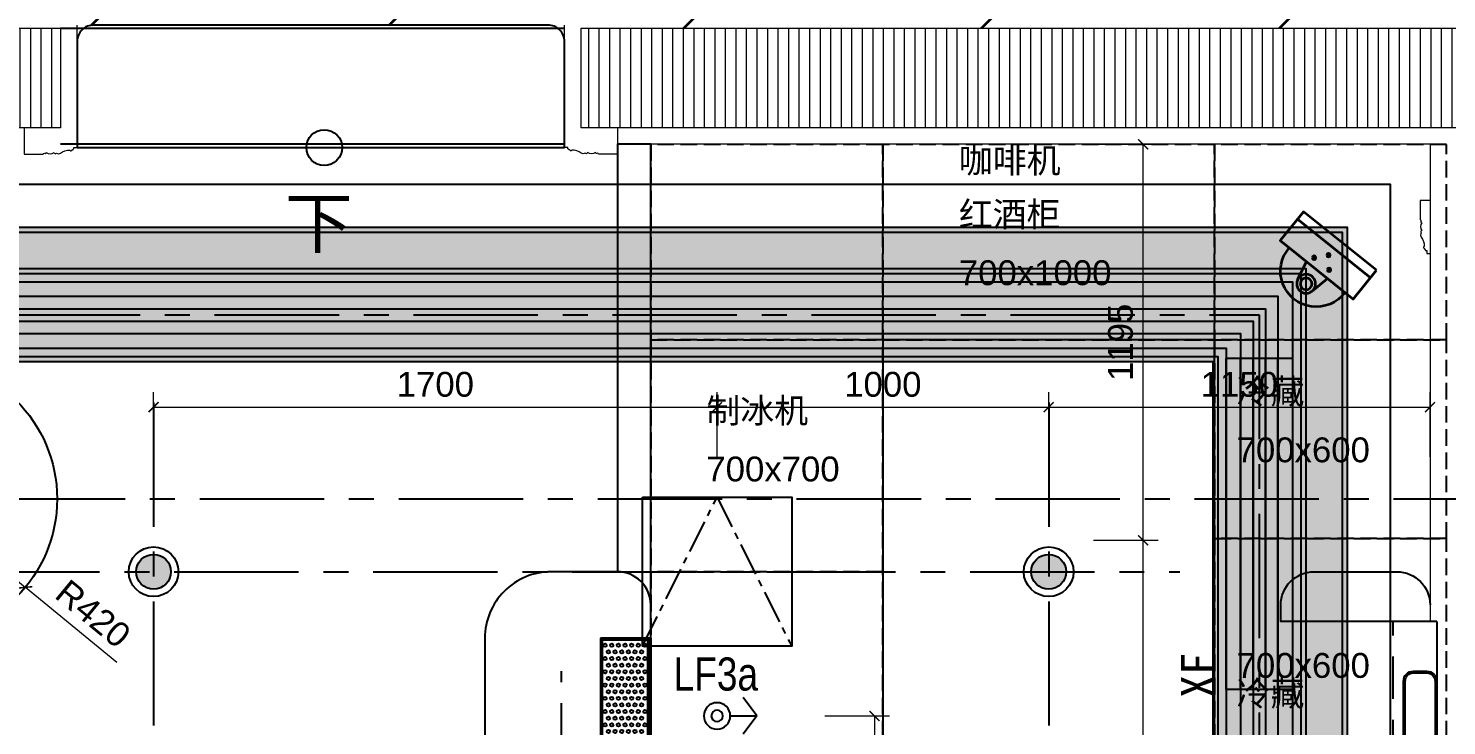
# Model space of a CAD drawing. Header units: millimetres. Extents: x -6033 to 120673, y -4970 to 90533.
# Drawn here: x 61683 to 65960, y 70536 to 72640 of the extents above; entities that cross this region are included whole.
import ezdxf
from ezdxf.enums import TextEntityAlignment as Align

# ---------------------------------------------------------------- set-up
doc = ezdxf.new("R2010")
doc.units = ezdxf.units.MM
for name, pattern in [('I-AR$0$CENTER', [2, 1.25, -0.25, 0.25, -0.25]), ('I-CEILING$0$CENTER', [2, 1.25, -0.25, 0.25, -0.25]), ('I-PLAN$0$ACAD_ISO02W100', [15, 12, -3]), ('I-PLAN$0$DASH', [0.35, 0.25, -0.1]), ('I-PLAN$0$DASHED', [19.05, 12.7, -6.35]), ('I-PLAN$0$HIDDEN2', [0.1875, 0.125, -0.0625])]:
    doc.linetypes.add(name, pattern=pattern)
doc.layers.get('DefPoints').update_dxf_attribs({"color": 250})
for name, color, linetype, lineweight in [('_ACM-A-ANNO-DIMS', 2, 'Continuous', 9), ('_ACM-A-ANNO-DIMS-a', 2, 'Continuous', 18), ('_ACM-A-ANNO-DIMS-b', 2, 'Continuous', 18), ('I-AR$0$GZET_COL_GRID_1-200_轴线', 8, 'I-AR$0$CENTER', 25), ('I-AR$0$I-SCOPE', 252, 'Continuous', 35), ('I-CEILING$0$_ACM-A-DETL', 7, 'Continuous', 9), ('I-CEILING$0$_ACM-A-HACH', 251, 'Continuous', 9), ('I-CEILING$0$_ACM-E-EQMT-SECT', 3, 'Continuous', 35), ('I-PLAN$0$_ACM-A-WALL-HACH', 251, 'Continuous', 9), ('I-PLAN$0$I-PL-WALL-FHINISH', 73, 'Continuous', 13), ('I-PLAN$0$I-WALL', 6, 'Continuous', 13)]:
    doc.layers.add(name, color=color, linetype=linetype, lineweight=lineweight)
for name, color, linetype in [('I-CEILING$0$0-LIGHT-RC', 1, 'Continuous'), ('I-CEILING$0$0-LIGHT-TXT', 90, 'Continuous'), ('I-CEILING$0$EQUIP_喷头', 90, 'Continuous'), ('I-CEILING$0$I-GRID', 252, 'I-CEILING$0$CENTER'), ('I-CEILING$0$I-RCP', 2, 'Continuous'), ('I-CEILING$0$I-RCP-AIR', 64, 'Continuous'), ('I-CEILING$0$I-RCP-COVER', 10, 'Continuous'), ('I-PLAN$0$0-建-楼梯', 1, 'Continuous'), ('I-PLAN$0$A-stairs', 2, 'Continuous'), ('I-PLAN$0$FURN', 1, 'Continuous'), ('I-PLAN$0$I-PL-IDS-MILL', 40, 'Continuous'), ('I-PLAN$0$I-PL-LIGHT', 1, 'I-PLAN$0$HIDDEN2'), ('I-PLAN$0$ID-TEXT-HEADING-3', 3, 'Continuous'), ('I-PLAN$0$L-ELEV-MARK', 253, 'Continuous')]:
    doc.layers.add(name, color=color, linetype=linetype)
doc.styles.add('_ACM-G-NOTES', font='arial.ttf')
doc.styles.add('I-CEILING$0$I-CEILING$0$I-CEILING$0$ar', font='arial.ttf', dxfattribs={"width": 0.8})
doc.styles.add('I-CEILING$0$黑体', font='simhei.ttf', dxfattribs={"height": 600})
doc.styles.add('I-PLAN$0$Arial', font='ARIALUNI.ttf')
doc.dimstyles.new('_ACM-DIM-A_30', dxfattribs={"dimscale": 30, "dimtxt": 2.5, "dimasz": 1, "dimexe": 1.5, "dimexo": 1, "dimgap": 1, "dimtad": 1, "dimdec": 0, "dimrnd": 5, "dimzin": 1, "dimdsep": 46, "dimtxsty": '_ACM-G-NOTES', "dimblk": 'ARCHTICK', "dimcen": 2.5, "dimclrd": 256, "dimclre": 256, "dimclrt": 256, "dimadec": 3, "dimazin": 0, "dimtfac": 1, "dimtdec": 0, "dimtix": 1, "dimtmove": 0, "dimatfit": 3, "dimldrblk": 'DOTSMALL', "dimfxl": 5, "dimfxlon": 1, "dimlwd": 18, "dimlwe": 18, "dimarcsym": 0})

# ---------------------------------------------------------------- blocks, each defined once
blk = doc.blocks.new('I-AR$0$海龙_1211170131')
at = {"layer": 'I-AR$0$GZET_COL_GRID_1-200_轴线', "ltscale": 300}
blk.add_line((-2225, 70995), (116415, 70995), dxfattribs=at)
blk = doc.blocks.new('I-AR')
at = {"layer": 'I-AR$0$I-SCOPE'}
h = blk.add_hatch(dxfattribs=at)
h.set_pattern_fill('ANSI31', color=256, scale=200)
h.paths.add_polyline_path([(63300, 72640), (66630, 72640), (66630, 70889.4), (90600, 70890), (90600, 66390), (96650, 66390), (96650, 24876.4), (18340, 24876.4), (18340, 66390), (48090, 66390), (48090, 72640), (51400, 72640), (51400, 72649.9), (52869.5, 72649.9), (52869.5, 72640), (55240, 72640), (55240, 72790), (59460, 72790), (59460, 72640), (61830.5, 72640), (61830.5, 72649.9), (63300, 72649.9)], flags=16)
h.paths.add_polyline_path([(7330, 0), (7330, -1770), (11180, -1770), (11180, 0), (18450, 0), (18450, 2900), (27550, 2900), (27550, 18090), (37037.3, 18090), (37037.3, 17350), (96200, 17350), (96200, 18120), (114640, 18120), (114640, 84500), (0, 84500), (0, 0)])
at = {"layer": 'I-AR$0$GZET_COL_GRID_1-200_轴线'}
blk.add_blockref('I-AR$0$海龙_1211170131', (225, 225), dxfattribs=at)
blk = doc.blocks.new('I-PLAN$0$K_68')
at = {"color": 8}
for centre in [(-10, -5), (-10, -25), (-10, -45), (10, -15), (10, -35), (-10, -65), (-10, -85), (10, -55), (10, -75), (-10, -105), (-10, -125), (10, -95), (10, -115)]:
    blk.add_circle(centre, 5, dxfattribs=at)
blk = doc.blocks.new('I-PLAN$0$K_69')
for p in [(-320, 0), (-280, 0), (-240, 0), (-200, 0), (-160, 0), (-120, 0), (-80, 0), (-40, 0), (0, 0), (40, 0), (80, 0), (120, 0), (160, 0), (200, 0), (240, 0), (280, 0), (320, 0)]:
    blk.add_blockref('I-PLAN$0$K_68', p)
blk = doc.blocks.new('I-PLAN')
at = {"layer": 'I-PLAN$0$_ACM-A-WALL-HACH'}
h = blk.add_hatch(dxfattribs=at)
h.set_pattern_fill('ANSI31', color=256, scale=10, angle=45)
h.paths.add_polyline_path([(59320, 72640), (61780.5, 72640), (61780.5, 72340), (59320, 72340)])
h = blk.add_hatch(dxfattribs=at)
h.set_pattern_fill('ANSI31', color=256, scale=10, angle=45)
h.paths.add_polyline_path([(66100, 72340), (63350, 72340), (63350, 72640), (66100, 72640)])
at = {"layer": 'I-PLAN$0$0-建-楼梯'}
blk.add_lwpolyline([(62575.5, 72280.1, 0, 0, 0), (62575.5, 72871.9, 0, 80, 0), (62575.5, 72747.2, 0, 0, 0)], format="xyseb", dxfattribs=at)
at = {"layer": 'I-PLAN$0$A-stairs'}
blk.add_lwpolyline([(63300, 72280.1), (63300, 72599.9, 0.414214), (63250, 72649.9), (61880.5, 72649.9, 0.414214), (61830.5, 72599.9), (61830.5, 72280.1)], format="xyb", dxfattribs=at)
blk.add_lwpolyline([(61830.5, 72280.1), (63300, 72280.1)], dxfattribs=at)
at = {"layer": 'I-PLAN$0$I-PL-IDS-MILL'}
for points in [[(63560, 70900), (63560, 72290), (63460, 72290), (63460, 71000)], [(65930, 70850), (65930, 67950)]]:
    blk.add_lwpolyline(points, dxfattribs=at)
at = {"layer": 'I-PLAN$0$I-PL-IDS-MILL', "color": 8, "linetype": 'I-PLAN$0$DASH', "ltscale": 200}
for points in [[(63560, 71700), (64260, 71700), (64260, 72289.9), (63560, 72289.9)], [(64260, 71700), (65260, 71700), (65260, 72289.9), (64260, 72289.9)], [(65260, 71700), (65960, 71700), (65960, 72289.9), (65260, 72289.9)], [(63560, 71000), (64260, 71000), (64260, 71700), (63560, 71700)], [(65260, 71100), (65960, 71100), (65960, 71700), (65260, 71700)], [(65260, 70500), (65960, 70500), (65960, 71100), (65260, 71100)], [(63560, 69450), (64260, 69450), (64260, 71000), (63560, 71000)]]:
    blk.add_lwpolyline(points, close=True, dxfattribs=at)
at = {"layer": 'I-PLAN$0$I-PL-IDS-MILL'}
for points in [[(65560, 67800), (65460, 67800, -0.414214), (65260, 68000), (65260, 71700), (64260, 71700), (64260, 68000), (63410, 68000), (63410, 70800), (63560, 70800), (63560, 70900, 0.414214), (63460, 71000), (63260, 71000, 0.414214), (63060, 70800), (63060, 68000, 0.414214), (63260, 67800), (63560, 67800), (64260, 67800, 1), (64260, 68000)], [(65930, 70850), (65460, 70850), (65460, 70900, -0.414214), (65560, 71000), (65810, 71000, -0.414213), (65910, 70900)]]:
    blk.add_lwpolyline(points, format="xyb", dxfattribs=at)
for points in [[(63555, 68000), (63555, 70800), (63410, 70800), (63410, 68000)], [(63415, 70101.2), (63415, 70795), (63550, 70795), (63550, 70101.2)], [(63560, 70800), (63560, 68000), (63555, 68000), (63555, 70800)]]:
    blk.add_lwpolyline(points, close=True, dxfattribs=at)
for points in [[(65830, 68180), (65830, 70670, -0.414214), (65860, 70700), (65900, 70700, -0.414214), (65930, 70670), (65930, 68180, -0.414214), (65900, 68150), (65860, 68150, -0.414214)], [(65835, 68180), (65835, 70670, -0.414214), (65860, 70695), (65900, 70695, -0.414214), (65925, 70670), (65925, 68180, -0.414214), (65900, 68155), (65860, 68155, -0.414214)]]:
    blk.add_lwpolyline(points, format="xyb", close=True, dxfattribs=at)
at = {"layer": 'I-PLAN$0$I-PL-LIGHT', "linetype": 'I-PLAN$0$DASHED', "ltscale": 10}
for p, q in [((65798.7, 67950), (65798.7, 70850)), ((63291.1, 68000), (63291.1, 70700))]:
    blk.add_line(p, q, dxfattribs=at)
at = {"layer": 'I-PLAN$0$I-PL-WALL-FHINISH'}
blk.add_line((65910, 72290), (63460, 72290), dxfattribs=at)
for points in [[(61670.5, 72340), (61670.5, 72260), (61727.5, 72260, -0.37825), (61732.3, 72263, 0.623496), (61737, 72265, 0.284819), (61760.9, 72265, 0.636149), (61768, 72263, 0.282378), (61780.3, 72263.5, -0.186128), (61808.6, 72272.1, 0.824383), (61814.5, 72273.1), (61816.9, 72273.1, -0.262247), (61820.5, 72276.1), (61820.5, 72280.1), (61830.5, 72280.1), (61830.5, 72649.9)], [(63460, 72340), (63460, 72260), (63403, 72260, 0.37825), (63398.2, 72263, -0.623496), (63393.5, 72265, -0.284819), (63369.6, 72265, -0.636149), (63362.5, 72263, -0.282378), (63350.2, 72263.5, 0.186128), (63321.9, 72272.1, -0.824383), (63316, 72273.1), (63313.6, 72273.1, 0.262247), (63310, 72276.1), (63310, 72280.1), (63300, 72280.1), (63300, 72649.9)], [(65910, 72120), (65880, 72120), (65880, 72063, -0.37825), (65883, 72058.2, 0.623496), (65885, 72053.5, 0.284819), (65885, 72029.6, 0.636149), (65883, 72022.5, 0.282378), (65883.5, 72010.2, -0.186128), (65892.1, 71981.9, 0.824383), (65893.1, 71976), (65893.1, 71973.6, -0.262247), (65896.1, 71970), (65900.1, 71970), (65900.1, 71960), (65910, 71960)]]:
    blk.add_lwpolyline(points, format="xyb", dxfattribs=at)
blk.add_lwpolyline([(65910, 72290), (65910, 70850), (65930, 70850), (65930, 67950), (65910, 67950), (65910, 67800)], dxfattribs=at)
at = {"layer": 'I-PLAN$0$I-WALL'}
for points in [[(59320, 72640), (61780.5, 72640), (61780.5, 72340), (59320, 72340)], [(66100, 72340), (63350, 72340), (63350, 72640), (66100, 72640)]]:
    blk.add_lwpolyline(points, close=True, dxfattribs=at)
at = {"layer": 'I-PLAN$0$L-ELEV-MARK'}
blk.add_circle((62575.5, 72280.1), 53.9, dxfattribs=at)
at = {"layer": 'I-PLAN$0$I-PL-IDS-MILL', "rotation": 270}
blk.add_blockref('I-PLAN$0$K_69', (63547.5, 70448.1), dxfattribs=at)
at = {"layer": 'I-PLAN$0$FURN', "linetype": 'I-PLAN$0$ACAD_ISO02W100', "char_height": 75, "attachment_point": 1, "style": 'I-PLAN$0$Arial'}
for s, insert in [('{\\fArial Unicode MS|b0|i0|c134|p34;咖啡机}', (64489, 72278.8)), ('{\\fArial Unicode MS|b0|i0|c134|p34;红酒柜}', (64489, 72116.3)), ('{\\fArial Unicode MS|b0|i0|c134|p34;700x1000}', (64489, 71939.9)), ('{\\fArial Unicode MS|b0|i0|c134|p34;冷藏}', (65326.7, 71581.8)), ('{\\fArial Unicode MS|b0|i0|c134|p34;制冰机}', (63727.7, 71524)), ('{\\fArial Unicode MS|b0|i0|c134|p34;700x600}', (65326.7, 71405.4)), ('{\\fArial Unicode MS|b0|i0|c134|p34;700x700}', (63727.7, 71347.6)), ('{\\fArial Unicode MS|b0|i0|c134|p34;700x600}', (65326.7, 70754.9)), ('{\\fArial Unicode MS|b0|i0|c134|p34;冷藏}', (65326.7, 70670.3))]:
    blk.add_mtext_dynamic_manual_height_columns(s, width=151170.167, gutter_width=500, heights=[109.5], dxfattribs=dict(at, insert=insert))
at = {"layer": 'I-PLAN$0$ID-TEXT-HEADING-3', "style": 'I-PLAN$0$Arial'}
blk.add_text('下', height=150, dxfattribs=at).set_placement((62457.1, 71977.7))
blk = doc.blocks.new('I-CEILING$0$3g43r')
at = {"layer": 'I-CEILING$0$0-LIGHT-RC'}
for p, q in [((52418.5, 64872.2), (52363.2, 64831.2)), ((52418.5, 64792.2), (52418.5, 64872.2)), ((52418.5, 64872.2), (52473.9, 64831.2))]:
    blk.add_line(p, q, dxfattribs=at)
for radius in [40, 17.3]:
    blk.add_circle((52418.5, 64752.2), radius, dxfattribs=at)
blk = doc.blocks.new('I-CEILING$0$A$Ca317809d')
at = {"xscale": -1, "rotation": 270}
for p in [(-65252.2, -49653.5), (-65252.2, -50853.5), (-65252.2, -52053.5)]:
    blk.add_blockref('I-CEILING$0$3g43r', p, dxfattribs=at)
at = {"layer": 'I-CEILING$0$0-LIGHT-TXT', "style": 'I-CEILING$0$I-CEILING$0$I-CEILING$0$ar', "width": 0.8}
for p in [(-631, 2841.5), (-631, 1641.5), (-631, 441.5)]:
    blk.add_text('LF3a', height=100, dxfattribs=at).set_placement(p)
blk = doc.blocks.new('I-CEILING$0$K_1219103599')
at = {"layer": 'I-CEILING$0$I-RCP-AIR'}
blk.add_lwpolyline([(-225, 225), (225, 225), (225, -225), (-225, -225)], close=True, dxfattribs=at)
at = {"layer": 'I-CEILING$0$I-RCP-AIR', "linetype": 'I-CEILING$0$CENTER', "ltscale": 80}
blk.add_lwpolyline([(-225, -225), (0, 225), (225, -225)], dxfattribs=at)
blk = doc.blocks.new('*U702')
at = {"layer": 'I-CEILING$0$I-RCP-AIR'}
for p, q in [((0, 156.3), (1000, 156.3)), ((0, 118.8), (1000, 118.8)), ((0, 81.3), (1000, 81.3)), ((0, 43.8), (1000, 43.8))]:
    blk.add_line(p, q, dxfattribs=at)
blk.add_lwpolyline([(0, 200), (1000, 200), (1000, 0), (0, 0)], close=True, dxfattribs=at)
at = {"layer": 'I-CEILING$0$I-RCP-AIR', "style": 'I-CEILING$0$黑体'}
blk.add_attdef('S', text='', height=100, dxfattribs=at).set_placement((42.9, -107), align=Align.MIDDLE_CENTER)
blk = doc.blocks.new('I-CEILING$0$A$C81734cc7')
at = {"layer": 'I-CEILING$0$_ACM-A-DETL'}
h = blk.add_hatch(color=256, dxfattribs=at)
edge = h.paths.add_edge_path()
edge.add_arc((0, 0), 52.5, 0, 360)
for radius in [75, 52.5]:
    blk.add_circle((0, 0), radius)
blk = doc.blocks.new('I-CEILING$0$彩色半球摄像机')
for points in [[(-3.5, 14.8, 1), (7.2, 14.8, 1)], [(-32.5, -18.6, 1), (-21.8, -18.5, 1)], [(25.5, -18.6, 1), (36.2, -18.5, 1)]]:
    blk.add_hatch(color=256).paths.add_polyline_path(points)
for p, q in [((-139.3, 40.6), (142.9, 40.6)), ((-27.5, -100.9), (-40.5, -42)), ((28.2, -100.9), (41.2, -42))]:
    blk.add_line(p, q)
blk.add_lwpolyline([(-139.3, 69.8), (142.9, 69.8), (142.9, -42), (-139.3, -42)], close=True)
for centre, radius in [((1.8, 14.8), 5.37), ((-27.2, -18.5), 5.37), ((30.8, -18.5), 5.37), ((0.3, -94.7), 28.5), ((0.3, -94.7), 17.8)]:
    blk.add_circle(centre, radius)
blk.add_arc((0.3, -46.1), 107.7, 177.807, 2.193)
blk = doc.blocks.new('I-CEILING')
at = {"layer": 'I-CEILING$0$_ACM-A-HACH'}
h = blk.add_hatch(dxfattribs=at)
h.set_pattern_fill('AR-SAND', color=256, scale=2.5)
h.paths.add_polyline_path([(49785, 71635), (65255, 71635), (65255, 67095), (49785, 67095)], flags=16)
h.paths.add_polyline_path([(49380, 72040), (65660, 72040), (65660, 66690), (49380, 66690)])
at = {"layer": 'I-CEILING$0$I-GRID', "ltscale": 300}
blk.add_line((54323.3, 71000.1), (65155.5, 71000.1), dxfattribs=at)
blk.add_lwpolyline([(49645, 71775), (65395, 71775), (65395, 66955), (49645, 66955)], close=True, dxfattribs=at)
for points in [[(62060.9, 71510.7), (62060.9, 67429.8)], [(64760, 71510.7), (64760, 67429.8)]]:
    blk.add_lwpolyline(points, dxfattribs=at)
at = {"layer": 'I-CEILING$0$I-RCP'}
for points in [[(63300, 72639.9), (61780, 72639.9)], [(63300, 72290.1), (61780, 72290.1)]]:
    blk.add_lwpolyline(points, dxfattribs=at)
blk.add_lwpolyline([(49250, 72170), (65790, 72170), (65790, 66560), (49250, 66560)], close=True, dxfattribs=at)
at = {"layer": 'I-CEILING$0$I-RCP-AIR'}
for points in [[(49545, 71875), (65495, 71875), (65495, 66855), (49545, 66855)], [(49588.7, 71831.3), (65451.3, 71831.3), (65451.3, 66898.7), (49588.7, 66898.7)], [(49626.3, 71793.7), (65413.7, 71793.7), (65413.7, 66936.3), (49626.3, 66936.3)], [(49663.8, 71756.2), (65376.2, 71756.2), (65376.2, 66973.8), (49663.8, 66973.8)], [(49701.3, 71718.7), (65338.7, 71718.7), (65338.7, 67011.3), (49701.3, 67011.3)], [(49745, 71675), (65295, 71675), (65295, 67055), (49745, 67055)]]:
    blk.add_lwpolyline(points, close=True, dxfattribs=at)
at = {"layer": 'I-CEILING$0$I-RCP-COVER'}
for points in [[(49380, 72040), (65660, 72040), (65660, 66690), (49380, 66690)], [(49395, 72025), (65645, 72025), (65645, 66705), (49395, 66705)], [(49505, 71915), (65535, 71915), (65535, 66815), (49505, 66815)], [(49520, 71900), (65520, 71900), (65520, 66830), (49520, 66830)], [(49770, 71650), (65270, 71650), (65270, 67080), (49770, 67080)], [(49785, 71635), (65255, 71635), (65255, 67095), (49785, 67095)]]:
    blk.add_lwpolyline(points, close=True, dxfattribs=at)
blk.add_circle((61350, 71220), 420, dxfattribs=at)
for name, p in [('I-CEILING$0$K_1219103599', (63760, 71000.1)), ('I-CEILING$0$A$Ca317809d', (64260, 67800))]:
    blk.add_blockref(name, p)
at = {"layer": 'I-CEILING$0$EQUIP_喷头'}
for p in [(62060.9, 71000.1), (64760, 71000.1)]:
    blk.add_blockref('I-CEILING$0$A$C81734cc7', p, dxfattribs=at)
at = {"layer": 'I-CEILING$0$I-RCP-AIR'}
ref = blk.add_blockref('*U702', (65495, 70645), dxfattribs=dict(at, rotation=90))
ref.add_attrib('S', 'XF', dxfattribs={"layer": 'I-CEILING$0$0-LIGHT-RC', "height": 100, "rotation": 90, "style": 'I-CEILING$0$黑体'}).set_placement((65209, 70687.9), align=Align.MIDDLE_CENTER)
at = {"layer": 'I-CEILING$0$I-RCP-AIR', "style": 'I-CEILING$0$黑体'}
for tag, p in [('R', (61966.4, 71748.9)), ('R', (61966.4, 66925.2)), ('R', (51736.1, 63924.8)), ('R', (62976.1, 63924.8)), ('S', (56433.6, 63065))]:
    blk.add_attdef(tag, text='', height=100, dxfattribs=at).set_placement(p, align=Align.MIDDLE_CENTER)
at = {"layer": 'I-CEILING$0$_ACM-E-EQMT-SECT', "xscale": -1, "rotation": 321.2529359024726}
blk.add_blockref('I-CEILING$0$彩色半球摄像机', (65595.9, 71942.8), dxfattribs=at)
blk = doc.blocks.new('_ArchTick')
at = {"color": 2, "linetype": 'ByBlock', "const_width": 0.15}
blk.add_lwpolyline([(-0.5, -0.5), (0.5, 0.5)], dxfattribs=at)
blk = doc.blocks.new('*D91')
at = {"layer": '_ACM-A-ANNO-DIMS', "lineweight": 18, "transparency": 16777216}
for p in [(61350, 71220), (61949.9, 70725.9)]:
    blk.add_line(p, (61674.2, 70953), dxfattribs=at)
at = {"layer": 'DefPoints', "color": 0, "transparency": 16777216}
for p in [(61350, 71220), (61674.2, 70953)]:
    blk.add_point(p, dxfattribs=at)
at = {"layer": '_ACM-A-ANNO-DIMS', "lineweight": 18, "transparency": 16777216, "xscale": 30, "yscale": 30, "zscale": 30, "rotation": 140.5247938645107}
blk.add_blockref('_ArchTick', (61674.2, 70953), dxfattribs=at)
at = {"layer": '_ACM-A-ANNO-DIMS', "transparency": 16777216, "insert": (61878.6, 70873.1), "char_height": 75, "attachment_point": 5, "rotation": 320.5248, "style": '_ACM-G-NOTES'}
blk.add_mtext('R420', dxfattribs=at)
blk = doc.blocks.new('_DotSmall')
at = {"color": 0, "linetype": 'ByBlock', "const_width": 0.5}
blk.add_lwpolyline([(-0.0625, 0, 1), (0.0625, 0, 1)], format="xyb", close=True, dxfattribs=at)
blk = doc.blocks.new('*D119')
at = {"layer": '_ACM-A-ANNO-DIMS-a', "lineweight": 18, "transparency": 16777216}
for p, q in [((64084.7, 70565), (64279.7, 70565)), ((64234.7, 70565), (64234.7, 69365)), ((64084.7, 69365), (64279.7, 69365))]:
    blk.add_line(p, q, dxfattribs=at)
at = {"layer": 'DefPoints', "color": 0, "transparency": 16777216}
for p in [(63880, 70565), (63910, 69365), (64234.7, 69365)]:
    blk.add_point(p, dxfattribs=at)
at = {"layer": '_ACM-A-ANNO-DIMS-a', "lineweight": 18, "transparency": 16777216, "xscale": 30, "yscale": 30, "zscale": 30}
for p, rotation in [((64234.7, 70565), 90), ((64234.7, 69365), 270)]:
    blk.add_blockref('_ArchTick', p, dxfattribs=dict(at, rotation=rotation))
at = {"layer": '_ACM-A-ANNO-DIMS-a', "transparency": 16777216, "insert": (64166.4, 69965), "char_height": 75, "attachment_point": 5, "rotation": 90, "style": '_ACM-G-NOTES'}
blk.add_mtext('1200', dxfattribs=at)
blk = doc.blocks.new('*D218')
at = {"layer": '_ACM-A-ANNO-DIMS-b', "lineweight": 18, "transparency": 16777216}
for p, q in [((64895.1, 71095), (65090.1, 71095)), ((65045.1, 69365), (65045.1, 71095)), ((64895.1, 69365), (65090.1, 69365))]:
    blk.add_line(p, q, dxfattribs=at)
at = {"layer": 'DefPoints', "color": 0, "transparency": 16777216}
for p in [(64760, 71095), (65045.1, 71095), (64760, 69365)]:
    blk.add_point(p, dxfattribs=at)
at = {"layer": '_ACM-A-ANNO-DIMS-b', "lineweight": 18, "transparency": 16777216, "xscale": 30, "yscale": 30, "zscale": 30}
for p, rotation in [((65045.1, 71095), 90), ((65045.1, 69365), 270)]:
    blk.add_blockref('_ArchTick', p, dxfattribs=dict(at, rotation=rotation))
at = {"layer": '_ACM-A-ANNO-DIMS-b', "transparency": 16777216, "insert": (64976.8, 70230), "char_height": 75, "attachment_point": 5, "rotation": 90, "style": '_ACM-G-NOTES'}
blk.add_mtext('1730', dxfattribs=at)
blk = doc.blocks.new('*D217')
at = {"layer": '_ACM-A-ANNO-DIMS-b', "lineweight": 18, "transparency": 16777216}
for p, q in [((64895.1, 72290), (65090.1, 72290)), ((65045.1, 71095), (65045.1, 72290)), ((64895.1, 71095), (65090.1, 71095))]:
    blk.add_line(p, q, dxfattribs=at)
at = {"layer": 'DefPoints', "color": 0, "transparency": 16777216}
for p in [(64760, 72290), (65045.1, 72290), (64760, 71095)]:
    blk.add_point(p, dxfattribs=at)
at = {"layer": '_ACM-A-ANNO-DIMS-b', "lineweight": 18, "transparency": 16777216, "xscale": 30, "yscale": 30, "zscale": 30}
for p, rotation in [((65045.1, 72290), 90), ((65045.1, 71095), 270)]:
    blk.add_blockref('_ArchTick', p, dxfattribs=dict(at, rotation=rotation))
at = {"layer": '_ACM-A-ANNO-DIMS-b', "transparency": 16777216, "insert": (64976.8, 71692.5), "char_height": 75, "attachment_point": 5, "rotation": 90, "style": '_ACM-G-NOTES'}
blk.add_mtext('1195', dxfattribs=at)
blk = doc.blocks.new('*D220')
at = {"layer": '_ACM-A-ANNO-DIMS-b', "lineweight": 18, "transparency": 16777216}
for p, q in [((63760, 71346.9), (63760, 71541.9)), ((64760, 71346.9), (64760, 71541.9)), ((63760, 71496.9), (64760, 71496.9))]:
    blk.add_line(p, q, dxfattribs=at)
at = {"layer": 'DefPoints', "color": 0, "transparency": 16777216}
for p in [(64760, 71496.9), (63760, 71095), (64760, 71095)]:
    blk.add_point(p, dxfattribs=at)
at = {"layer": '_ACM-A-ANNO-DIMS-b', "lineweight": 18, "transparency": 16777216, "xscale": 30, "yscale": 30, "zscale": 30, "rotation": 180}
blk.add_blockref('_ArchTick', (63760, 71496.9), dxfattribs=at)
at = {"layer": '_ACM-A-ANNO-DIMS-b', "lineweight": 18, "transparency": 16777216, "xscale": 30, "yscale": 30, "zscale": 30}
blk.add_blockref('_ArchTick', (64760, 71496.9), dxfattribs=at)
at = {"layer": '_ACM-A-ANNO-DIMS-b', "transparency": 16777216, "insert": (64260, 71565.2), "char_height": 75, "attachment_point": 5, "style": '_ACM-G-NOTES'}
blk.add_mtext('1000', dxfattribs=at)
blk = doc.blocks.new('*D221')
at = {"layer": '_ACM-A-ANNO-DIMS-b', "lineweight": 18, "transparency": 16777216}
for p, q in [((64760, 71346.9), (64760, 71541.9)), ((65910, 71346.9), (65910, 71541.9)), ((64760, 71496.9), (65910, 71496.9))]:
    blk.add_line(p, q, dxfattribs=at)
at = {"layer": 'DefPoints', "color": 0, "transparency": 16777216}
for p in [(65910, 71496.9), (64760, 71095), (65910, 71095)]:
    blk.add_point(p, dxfattribs=at)
at = {"layer": '_ACM-A-ANNO-DIMS-b', "lineweight": 18, "transparency": 16777216, "xscale": 30, "yscale": 30, "zscale": 30, "rotation": 180}
blk.add_blockref('_ArchTick', (64760, 71496.9), dxfattribs=at)
at = {"layer": '_ACM-A-ANNO-DIMS-b', "lineweight": 18, "transparency": 16777216, "xscale": 30, "yscale": 30, "zscale": 30}
blk.add_blockref('_ArchTick', (65910, 71496.9), dxfattribs=at)
at = {"layer": '_ACM-A-ANNO-DIMS-b', "transparency": 16777216, "insert": (65335, 71565.2), "char_height": 75, "attachment_point": 5, "style": '_ACM-G-NOTES'}
blk.add_mtext('1150', dxfattribs=at)
blk = doc.blocks.new('*D222')
at = {"layer": '_ACM-A-ANNO-DIMS-b', "lineweight": 18, "transparency": 16777216}
for p, q in [((62060.9, 71346.9), (62060.9, 71541.9)), ((63760, 71346.9), (63760, 71541.9)), ((62060.9, 71496.9), (63760, 71496.9))]:
    blk.add_line(p, q, dxfattribs=at)
at = {"layer": 'DefPoints', "color": 0, "transparency": 16777216}
for p in [(63760, 71496.9), (62060.9, 71095), (63760, 71095)]:
    blk.add_point(p, dxfattribs=at)
at = {"layer": '_ACM-A-ANNO-DIMS-b', "lineweight": 18, "transparency": 16777216, "xscale": 30, "yscale": 30, "zscale": 30, "rotation": 180}
blk.add_blockref('_ArchTick', (62060.9, 71496.9), dxfattribs=at)
at = {"layer": '_ACM-A-ANNO-DIMS-b', "lineweight": 18, "transparency": 16777216, "xscale": 30, "yscale": 30, "zscale": 30}
blk.add_blockref('_ArchTick', (63760, 71496.9), dxfattribs=at)
at = {"layer": '_ACM-A-ANNO-DIMS-b', "transparency": 16777216, "insert": (62910.5, 71565.2), "char_height": 75, "attachment_point": 5, "style": '_ACM-G-NOTES'}
blk.add_mtext('1700', dxfattribs=at)

msp = doc.modelspace()

# ---------------------------------------------------------------- block references
for name in ['I-AR', 'I-PLAN']:
    msp.add_blockref(name, (0, 0))

# ---------------------------------------------------------------- next in the draw order: block references
msp.add_blockref('I-CEILING', (0, 0))

# ---------------------------------------------------------------- next in the draw order: dimensions: what is measured, and where the dimension line sits
at = {"layer": '_ACM-A-ANNO-DIMS'}
dim = msp.add_radius_dim(center=(61350, 71220), mpoint=(61674.2, 70953), dimstyle='_ACM-DIM-A_30', dxfattribs=at)
dim.commit()
dim.dimension.update_dxf_attribs({"geometry": '*D91', "text_midpoint": (61878.6, 70873.1)})
at = {"layer": '_ACM-A-ANNO-DIMS-a'}
dim = msp.add_linear_dim(base=(64234.7, 69365), p1=(63880, 70565), p2=(63910, 69365), angle=90, dimstyle='_ACM-DIM-A_30', override={"dimzin": 8}, dxfattribs=at)
dim.commit()
dim.dimension.update_dxf_attribs({"geometry": '*D119', "text_midpoint": (64166.4, 69965)})
at = {"layer": '_ACM-A-ANNO-DIMS-b'}
for base, p1, p2, picture, middle in [((65045.1, 72290), (64760, 71095), (64760, 72290), '*D217', (64976.8, 71692.5)), ((65045.1, 71095), (64760, 69365), (64760, 71095), '*D218', (64976.8, 70230))]:
    dim = msp.add_linear_dim(base=base, p1=p1, p2=p2, angle=90, dimstyle='_ACM-DIM-A_30', override={"dimzin": 8}, dxfattribs=at)
    dim.commit()
    dim.dimension.update_dxf_attribs({"geometry": picture, "text_midpoint": middle})
for base, p1, p2, picture, middle in [((63760, 71496.9), (62060.9, 71095), (63760, 71095), '*D222', (62910.5, 71565.2)), ((64760, 71496.9), (63760, 71095), (64760, 71095), '*D220', (64260, 71565.2)), ((65910, 71496.9), (64760, 71095), (65910, 71095), '*D221', (65335, 71565.2))]:
    dim = msp.add_linear_dim(base=base, p1=p1, p2=p2, dimstyle='_ACM-DIM-A_30', override={"dimzin": 8}, dxfattribs=at)
    dim.commit()
    dim.dimension.update_dxf_attribs({"geometry": picture, "text_midpoint": middle})

doc.saveas('drawing.dxf')
